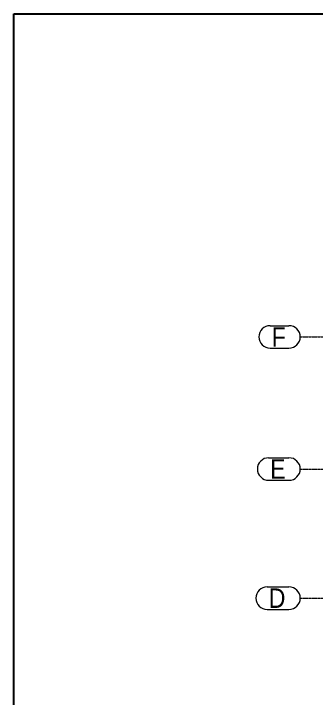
# Model space of a CAD drawing. Header units: millimetres. Extents: x 178198 to 9785548, y 9608 to 2087470.
# Drawn here: x 415550 to 425638, y 119211 to 142015 of the extents above; entities that cross this region are included whole.
import ezdxf

# ---------------------------------------------------------------- set-up
doc = ezdxf.new("R2010")
doc.units = ezdxf.units.MM
doc.linetypes.add('XKITLINE00', pattern=[0])
doc.linetypes.add('XKITLINE03', pattern=[6, 3, -1, 1, -1])
doc.layers.add('S-GRID', color=1, linetype='Continuous', lineweight=0)
doc.styles.add('Arial', font='arial.ttf', dxfattribs={"height": 2.034003})

msp = doc.modelspace()

# ---------------------------------------------------------------- linework, layer by layer
msp.add_lwpolyline([(415550.44316, 142014.98917), (537962.33261, 142014.98917), (537962.33261, 89701.35219), (415550.44316, 89701.35219)], close=True)
at = {"layer": 'S-GRID', "linetype": 'XKITLINE00', "lineweight": 0}
for p, q in [((424097.77648, 131622.84462), (424727.17101, 131622.84462)), ((424097.77648, 130872.84462), (424727.17101, 130872.84462)), ((424048.89953, 127222.84462), (424727.17101, 127222.84462)), ((424048.89953, 126472.84462), (424727.17101, 126472.84462)), ((424001.2921, 122922.84462), (424727.17101, 122922.84462)), ((424001.2921, 122172.84462), (424727.17101, 122172.84462))]:
    msp.add_line(p, q, dxfattribs=at)
at = {"layer": 'S-GRID', "linetype": 'XKITLINE03', "lineweight": 0}
for p, q in [((425102.17101, 131247.84462), (510182.17101, 131247.84462)), ((425102.17101, 126847.84462), (510182.17101, 126847.84462)), ((425102.17101, 122547.84462), (510182.17101, 122547.84462))]:
    msp.add_line(p, q, dxfattribs=at)
at = {"layer": 'S-GRID', "linetype": 'XKITLINE00', "lineweight": 0}
for centre, start, end in [((424097.77648, 131247.84462), 90, 270), ((424727.17101, 131247.84462), 270, 90), ((424048.89953, 126847.84462), 90, 270), ((424727.17101, 126847.84462), 270, 90), ((424001.2921, 122547.84462), 90, 270), ((424727.17101, 122547.84462), 270, 90)]:
    msp.add_arc(centre, 375, start, end, dxfattribs=at)

# ---------------------------------------------------------------- texts
at = {"layer": 'S-GRID', "style": 'Arial', "width": 0.85}
for s, p in [('F', (424147.77648, 130922.84462)), ('E', (424098.89953, 126522.84462)), ('D', (424051.2921, 122222.84462))]:
    msp.add_text(s, height=650, dxfattribs=at).set_placement(p)

doc.saveas('drawing.dxf')
